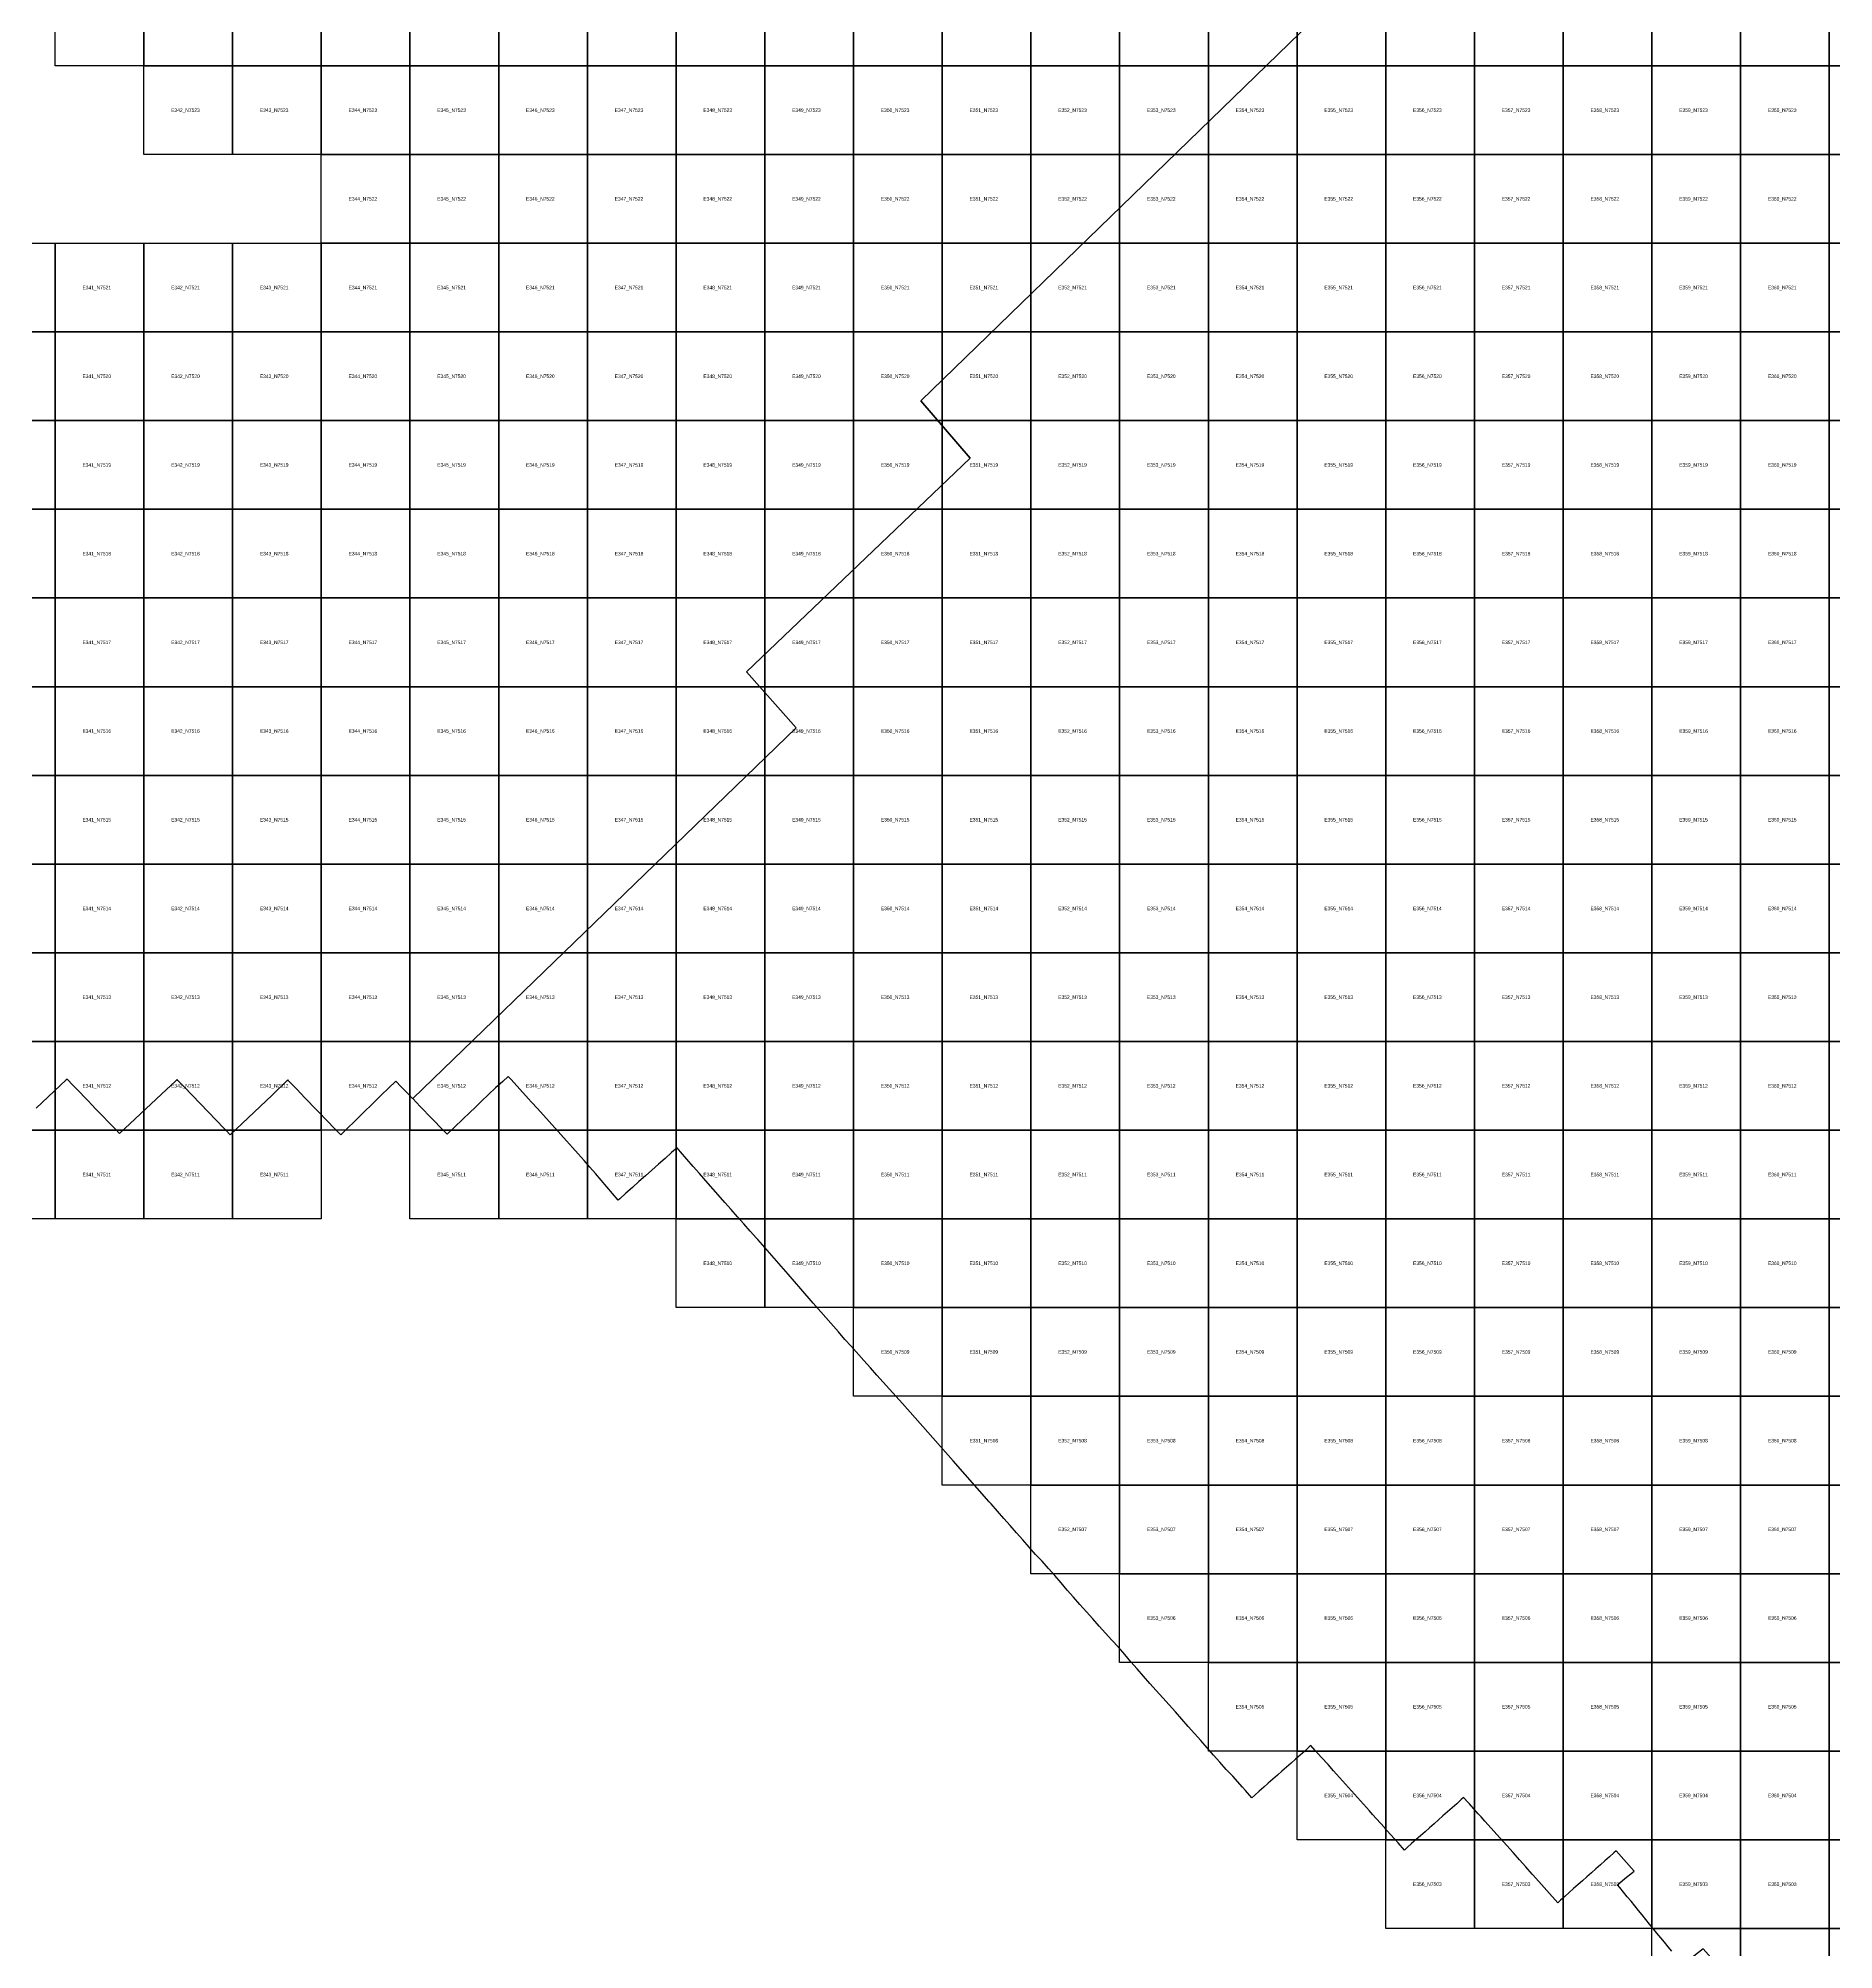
# Model space of a CAD drawing. Extents: x 325000 to 598009, y 7224244 to 7548663.
# Drawn here: x 340809 to 361050, y 7502760 to 7524311 of the extents above; entities that cross this region are included whole.
import ezdxf

# ---------------------------------------------------------------- set-up
doc = ezdxf.new("R2010")
doc.units = 0
for name, color, linetype in [('Limpopo_1', 7, 'Continuous'), ('P', 7, 'Continuous'), ('Q', 7, 'Continuous')]:
    doc.layers.add(name, color=color, linetype=linetype)

msp = doc.modelspace()

# ---------------------------------------------------------------- linework, layer by layer
at = {"layer": 'Limpopo_1'}
for points in [[(341000, 7524000), (341000, 7525000), (342000, 7525000), (342000, 7524000)], [(342000, 7524000), (342000, 7525000), (343000, 7525000), (343000, 7524000)], [(343000, 7524000), (343000, 7525000), (344000, 7525000), (344000, 7524000)], [(344000, 7524000), (344000, 7525000), (345000, 7525000), (345000, 7524000)], [(345000, 7524000), (345000, 7525000), (346000, 7525000), (346000, 7524000)], [(346000, 7524000), (346000, 7525000), (347000, 7525000), (347000, 7524000)], [(347000, 7524000), (347000, 7525000), (348000, 7525000), (348000, 7524000)], [(348000, 7524000), (348000, 7525000), (349000, 7525000), (349000, 7524000)], [(349000, 7524000), (349000, 7525000), (350000, 7525000), (350000, 7524000)], [(350000, 7524000), (350000, 7525000), (351000, 7525000), (351000, 7524000)], [(351000, 7524000), (351000, 7525000), (352000, 7525000), (352000, 7524000)], [(352000, 7524000), (352000, 7525000), (353000, 7525000), (353000, 7524000)], [(353000, 7524000), (353000, 7525000), (354000, 7525000), (354000, 7524000)], [(354000, 7524000), (354000, 7525000), (355000, 7525000), (355000, 7524000)], [(355000, 7524000), (355000, 7525000), (356000, 7525000), (356000, 7524000)], [(356000, 7524000), (356000, 7525000), (357000, 7525000), (357000, 7524000)], [(357000, 7524000), (357000, 7525000), (358000, 7525000), (358000, 7524000)], [(358000, 7524000), (358000, 7525000), (359000, 7525000), (359000, 7524000)], [(359000, 7524000), (359000, 7525000), (360000, 7525000), (360000, 7524000)], [(360000, 7524000), (360000, 7525000), (361000, 7525000), (361000, 7524000)], [(361000, 7524000), (361000, 7525000), (362000, 7525000), (362000, 7524000)], [(342000, 7523000), (342000, 7524000), (343000, 7524000), (343000, 7523000)], [(343000, 7523000), (343000, 7524000), (344000, 7524000), (344000, 7523000)], [(344000, 7523000), (344000, 7524000), (345000, 7524000), (345000, 7523000)], [(345000, 7523000), (345000, 7524000), (346000, 7524000), (346000, 7523000)], [(346000, 7523000), (346000, 7524000), (347000, 7524000), (347000, 7523000)], [(347000, 7523000), (347000, 7524000), (348000, 7524000), (348000, 7523000)], [(348000, 7523000), (348000, 7524000), (349000, 7524000), (349000, 7523000)], [(349000, 7523000), (349000, 7524000), (350000, 7524000), (350000, 7523000)], [(350000, 7523000), (350000, 7524000), (351000, 7524000), (351000, 7523000)], [(351000, 7523000), (351000, 7524000), (352000, 7524000), (352000, 7523000)], [(352000, 7523000), (352000, 7524000), (353000, 7524000), (353000, 7523000)], [(353000, 7523000), (353000, 7524000), (354000, 7524000), (354000, 7523000)], [(354000, 7523000), (354000, 7524000), (355000, 7524000), (355000, 7523000)], [(355000, 7523000), (355000, 7524000), (356000, 7524000), (356000, 7523000)], [(356000, 7523000), (356000, 7524000), (357000, 7524000), (357000, 7523000)], [(357000, 7523000), (357000, 7524000), (358000, 7524000), (358000, 7523000)], [(358000, 7523000), (358000, 7524000), (359000, 7524000), (359000, 7523000)], [(359000, 7523000), (359000, 7524000), (360000, 7524000), (360000, 7523000)], [(360000, 7523000), (360000, 7524000), (361000, 7524000), (361000, 7523000)], [(361000, 7523000), (361000, 7524000), (362000, 7524000), (362000, 7523000)], [(344000, 7522000), (344000, 7523000), (345000, 7523000), (345000, 7522000)], [(345000, 7522000), (345000, 7523000), (346000, 7523000), (346000, 7522000)], [(346000, 7522000), (346000, 7523000), (347000, 7523000), (347000, 7522000)], [(347000, 7522000), (347000, 7523000), (348000, 7523000), (348000, 7522000)], [(348000, 7522000), (348000, 7523000), (349000, 7523000), (349000, 7522000)], [(349000, 7522000), (349000, 7523000), (350000, 7523000), (350000, 7522000)], [(350000, 7522000), (350000, 7523000), (351000, 7523000), (351000, 7522000)], [(351000, 7522000), (351000, 7523000), (352000, 7523000), (352000, 7522000)], [(352000, 7522000), (352000, 7523000), (353000, 7523000), (353000, 7522000)], [(353000, 7522000), (353000, 7523000), (354000, 7523000), (354000, 7522000)], [(354000, 7522000), (354000, 7523000), (355000, 7523000), (355000, 7522000)], [(355000, 7522000), (355000, 7523000), (356000, 7523000), (356000, 7522000)], [(356000, 7522000), (356000, 7523000), (357000, 7523000), (357000, 7522000)], [(357000, 7522000), (357000, 7523000), (358000, 7523000), (358000, 7522000)], [(358000, 7522000), (358000, 7523000), (359000, 7523000), (359000, 7522000)], [(359000, 7522000), (359000, 7523000), (360000, 7523000), (360000, 7522000)], [(360000, 7522000), (360000, 7523000), (361000, 7523000), (361000, 7522000)], [(361000, 7522000), (361000, 7523000), (362000, 7523000), (362000, 7522000)], [(340000, 7521000), (340000, 7522000), (341000, 7522000), (341000, 7521000)], [(341000, 7521000), (341000, 7522000), (342000, 7522000), (342000, 7521000)], [(342000, 7521000), (342000, 7522000), (343000, 7522000), (343000, 7521000)], [(343000, 7521000), (343000, 7522000), (344000, 7522000), (344000, 7521000)], [(344000, 7521000), (344000, 7522000), (345000, 7522000), (345000, 7521000)], [(345000, 7521000), (345000, 7522000), (346000, 7522000), (346000, 7521000)], [(346000, 7521000), (346000, 7522000), (347000, 7522000), (347000, 7521000)], [(347000, 7521000), (347000, 7522000), (348000, 7522000), (348000, 7521000)], [(348000, 7521000), (348000, 7522000), (349000, 7522000), (349000, 7521000)], [(349000, 7521000), (349000, 7522000), (350000, 7522000), (350000, 7521000)], [(350000, 7521000), (350000, 7522000), (351000, 7522000), (351000, 7521000)], [(351000, 7521000), (351000, 7522000), (352000, 7522000), (352000, 7521000)], [(352000, 7521000), (352000, 7522000), (353000, 7522000), (353000, 7521000)], [(353000, 7521000), (353000, 7522000), (354000, 7522000), (354000, 7521000)], [(354000, 7521000), (354000, 7522000), (355000, 7522000), (355000, 7521000)], [(355000, 7521000), (355000, 7522000), (356000, 7522000), (356000, 7521000)], [(356000, 7521000), (356000, 7522000), (357000, 7522000), (357000, 7521000)], [(357000, 7521000), (357000, 7522000), (358000, 7522000), (358000, 7521000)], [(358000, 7521000), (358000, 7522000), (359000, 7522000), (359000, 7521000)], [(359000, 7521000), (359000, 7522000), (360000, 7522000), (360000, 7521000)], [(360000, 7521000), (360000, 7522000), (361000, 7522000), (361000, 7521000)], [(361000, 7521000), (361000, 7522000), (362000, 7522000), (362000, 7521000)], [(340000, 7520000), (340000, 7521000), (341000, 7521000), (341000, 7520000)], [(341000, 7520000), (341000, 7521000), (342000, 7521000), (342000, 7520000)], [(342000, 7520000), (342000, 7521000), (343000, 7521000), (343000, 7520000)], [(343000, 7520000), (343000, 7521000), (344000, 7521000), (344000, 7520000)], [(344000, 7520000), (344000, 7521000), (345000, 7521000), (345000, 7520000)], [(345000, 7520000), (345000, 7521000), (346000, 7521000), (346000, 7520000)], [(346000, 7520000), (346000, 7521000), (347000, 7521000), (347000, 7520000)], [(347000, 7520000), (347000, 7521000), (348000, 7521000), (348000, 7520000)], [(348000, 7520000), (348000, 7521000), (349000, 7521000), (349000, 7520000)], [(349000, 7520000), (349000, 7521000), (350000, 7521000), (350000, 7520000)], [(350000, 7520000), (350000, 7521000), (351000, 7521000), (351000, 7520000)], [(351000, 7520000), (351000, 7521000), (352000, 7521000), (352000, 7520000)], [(352000, 7520000), (352000, 7521000), (353000, 7521000), (353000, 7520000)], [(353000, 7520000), (353000, 7521000), (354000, 7521000), (354000, 7520000)], [(354000, 7520000), (354000, 7521000), (355000, 7521000), (355000, 7520000)], [(355000, 7520000), (355000, 7521000), (356000, 7521000), (356000, 7520000)], [(356000, 7520000), (356000, 7521000), (357000, 7521000), (357000, 7520000)], [(357000, 7520000), (357000, 7521000), (358000, 7521000), (358000, 7520000)], [(358000, 7520000), (358000, 7521000), (359000, 7521000), (359000, 7520000)], [(359000, 7520000), (359000, 7521000), (360000, 7521000), (360000, 7520000)], [(360000, 7520000), (360000, 7521000), (361000, 7521000), (361000, 7520000)], [(361000, 7520000), (361000, 7521000), (362000, 7521000), (362000, 7520000)], [(340000, 7519000), (340000, 7520000), (341000, 7520000), (341000, 7519000)], [(341000, 7519000), (341000, 7520000), (342000, 7520000), (342000, 7519000)], [(342000, 7519000), (342000, 7520000), (343000, 7520000), (343000, 7519000)], [(343000, 7519000), (343000, 7520000), (344000, 7520000), (344000, 7519000)], [(344000, 7519000), (344000, 7520000), (345000, 7520000), (345000, 7519000)], [(345000, 7519000), (345000, 7520000), (346000, 7520000), (346000, 7519000)], [(346000, 7519000), (346000, 7520000), (347000, 7520000), (347000, 7519000)], [(347000, 7519000), (347000, 7520000), (348000, 7520000), (348000, 7519000)], [(348000, 7519000), (348000, 7520000), (349000, 7520000), (349000, 7519000)], [(349000, 7519000), (349000, 7520000), (350000, 7520000), (350000, 7519000)], [(350000, 7519000), (350000, 7520000), (351000, 7520000), (351000, 7519000)], [(351000, 7519000), (351000, 7520000), (352000, 7520000), (352000, 7519000)], [(352000, 7519000), (352000, 7520000), (353000, 7520000), (353000, 7519000)], [(353000, 7519000), (353000, 7520000), (354000, 7520000), (354000, 7519000)], [(354000, 7519000), (354000, 7520000), (355000, 7520000), (355000, 7519000)], [(355000, 7519000), (355000, 7520000), (356000, 7520000), (356000, 7519000)], [(356000, 7519000), (356000, 7520000), (357000, 7520000), (357000, 7519000)], [(357000, 7519000), (357000, 7520000), (358000, 7520000), (358000, 7519000)], [(358000, 7519000), (358000, 7520000), (359000, 7520000), (359000, 7519000)], [(359000, 7519000), (359000, 7520000), (360000, 7520000), (360000, 7519000)], [(360000, 7519000), (360000, 7520000), (361000, 7520000), (361000, 7519000)], [(361000, 7519000), (361000, 7520000), (362000, 7520000), (362000, 7519000)], [(340000, 7518000), (340000, 7519000), (341000, 7519000), (341000, 7518000)], [(341000, 7518000), (341000, 7519000), (342000, 7519000), (342000, 7518000)], [(342000, 7518000), (342000, 7519000), (343000, 7519000), (343000, 7518000)], [(343000, 7518000), (343000, 7519000), (344000, 7519000), (344000, 7518000)], [(344000, 7518000), (344000, 7519000), (345000, 7519000), (345000, 7518000)], [(345000, 7518000), (345000, 7519000), (346000, 7519000), (346000, 7518000)], [(346000, 7518000), (346000, 7519000), (347000, 7519000), (347000, 7518000)], [(347000, 7518000), (347000, 7519000), (348000, 7519000), (348000, 7518000)], [(348000, 7518000), (348000, 7519000), (349000, 7519000), (349000, 7518000)], [(349000, 7518000), (349000, 7519000), (350000, 7519000), (350000, 7518000)], [(350000, 7518000), (350000, 7519000), (351000, 7519000), (351000, 7518000)], [(351000, 7518000), (351000, 7519000), (352000, 7519000), (352000, 7518000)], [(352000, 7518000), (352000, 7519000), (353000, 7519000), (353000, 7518000)], [(353000, 7518000), (353000, 7519000), (354000, 7519000), (354000, 7518000)], [(354000, 7518000), (354000, 7519000), (355000, 7519000), (355000, 7518000)], [(355000, 7518000), (355000, 7519000), (356000, 7519000), (356000, 7518000)], [(356000, 7518000), (356000, 7519000), (357000, 7519000), (357000, 7518000)], [(357000, 7518000), (357000, 7519000), (358000, 7519000), (358000, 7518000)], [(358000, 7518000), (358000, 7519000), (359000, 7519000), (359000, 7518000)], [(359000, 7518000), (359000, 7519000), (360000, 7519000), (360000, 7518000)], [(360000, 7518000), (360000, 7519000), (361000, 7519000), (361000, 7518000)], [(361000, 7518000), (361000, 7519000), (362000, 7519000), (362000, 7518000)], [(340000, 7517000), (340000, 7518000), (341000, 7518000), (341000, 7517000)], [(341000, 7517000), (341000, 7518000), (342000, 7518000), (342000, 7517000)], [(342000, 7517000), (342000, 7518000), (343000, 7518000), (343000, 7517000)], [(343000, 7517000), (343000, 7518000), (344000, 7518000), (344000, 7517000)], [(344000, 7517000), (344000, 7518000), (345000, 7518000), (345000, 7517000)], [(345000, 7517000), (345000, 7518000), (346000, 7518000), (346000, 7517000)], [(346000, 7517000), (346000, 7518000), (347000, 7518000), (347000, 7517000)], [(347000, 7517000), (347000, 7518000), (348000, 7518000), (348000, 7517000)], [(348000, 7517000), (348000, 7518000), (349000, 7518000), (349000, 7517000)], [(349000, 7517000), (349000, 7518000), (350000, 7518000), (350000, 7517000)], [(350000, 7517000), (350000, 7518000), (351000, 7518000), (351000, 7517000)], [(351000, 7517000), (351000, 7518000), (352000, 7518000), (352000, 7517000)], [(352000, 7517000), (352000, 7518000), (353000, 7518000), (353000, 7517000)], [(353000, 7517000), (353000, 7518000), (354000, 7518000), (354000, 7517000)], [(354000, 7517000), (354000, 7518000), (355000, 7518000), (355000, 7517000)], [(355000, 7517000), (355000, 7518000), (356000, 7518000), (356000, 7517000)], [(356000, 7517000), (356000, 7518000), (357000, 7518000), (357000, 7517000)], [(357000, 7517000), (357000, 7518000), (358000, 7518000), (358000, 7517000)], [(358000, 7517000), (358000, 7518000), (359000, 7518000), (359000, 7517000)], [(359000, 7517000), (359000, 7518000), (360000, 7518000), (360000, 7517000)], [(360000, 7517000), (360000, 7518000), (361000, 7518000), (361000, 7517000)], [(361000, 7517000), (361000, 7518000), (362000, 7518000), (362000, 7517000)], [(340000, 7516000), (340000, 7517000), (341000, 7517000), (341000, 7516000)], [(341000, 7516000), (341000, 7517000), (342000, 7517000), (342000, 7516000)], [(342000, 7516000), (342000, 7517000), (343000, 7517000), (343000, 7516000)], [(343000, 7516000), (343000, 7517000), (344000, 7517000), (344000, 7516000)], [(344000, 7516000), (344000, 7517000), (345000, 7517000), (345000, 7516000)], [(345000, 7516000), (345000, 7517000), (346000, 7517000), (346000, 7516000)], [(346000, 7516000), (346000, 7517000), (347000, 7517000), (347000, 7516000)], [(347000, 7516000), (347000, 7517000), (348000, 7517000), (348000, 7516000)], [(348000, 7516000), (348000, 7517000), (349000, 7517000), (349000, 7516000)], [(349000, 7516000), (349000, 7517000), (350000, 7517000), (350000, 7516000)], [(350000, 7516000), (350000, 7517000), (351000, 7517000), (351000, 7516000)], [(351000, 7516000), (351000, 7517000), (352000, 7517000), (352000, 7516000)], [(352000, 7516000), (352000, 7517000), (353000, 7517000), (353000, 7516000)], [(353000, 7516000), (353000, 7517000), (354000, 7517000), (354000, 7516000)], [(354000, 7516000), (354000, 7517000), (355000, 7517000), (355000, 7516000)], [(355000, 7516000), (355000, 7517000), (356000, 7517000), (356000, 7516000)], [(356000, 7516000), (356000, 7517000), (357000, 7517000), (357000, 7516000)], [(357000, 7516000), (357000, 7517000), (358000, 7517000), (358000, 7516000)], [(358000, 7516000), (358000, 7517000), (359000, 7517000), (359000, 7516000)], [(359000, 7516000), (359000, 7517000), (360000, 7517000), (360000, 7516000)], [(360000, 7516000), (360000, 7517000), (361000, 7517000), (361000, 7516000)], [(361000, 7516000), (361000, 7517000), (362000, 7517000), (362000, 7516000)], [(340000, 7515000), (340000, 7516000), (341000, 7516000), (341000, 7515000)], [(341000, 7515000), (341000, 7516000), (342000, 7516000), (342000, 7515000)], [(342000, 7515000), (342000, 7516000), (343000, 7516000), (343000, 7515000)], [(343000, 7515000), (343000, 7516000), (344000, 7516000), (344000, 7515000)], [(344000, 7515000), (344000, 7516000), (345000, 7516000), (345000, 7515000)], [(345000, 7515000), (345000, 7516000), (346000, 7516000), (346000, 7515000)], [(346000, 7515000), (346000, 7516000), (347000, 7516000), (347000, 7515000)], [(347000, 7515000), (347000, 7516000), (348000, 7516000), (348000, 7515000)], [(348000, 7515000), (348000, 7516000), (349000, 7516000), (349000, 7515000)], [(349000, 7515000), (349000, 7516000), (350000, 7516000), (350000, 7515000)], [(350000, 7515000), (350000, 7516000), (351000, 7516000), (351000, 7515000)], [(351000, 7515000), (351000, 7516000), (352000, 7516000), (352000, 7515000)], [(352000, 7515000), (352000, 7516000), (353000, 7516000), (353000, 7515000)], [(353000, 7515000), (353000, 7516000), (354000, 7516000), (354000, 7515000)], [(354000, 7515000), (354000, 7516000), (355000, 7516000), (355000, 7515000)], [(355000, 7515000), (355000, 7516000), (356000, 7516000), (356000, 7515000)], [(356000, 7515000), (356000, 7516000), (357000, 7516000), (357000, 7515000)], [(357000, 7515000), (357000, 7516000), (358000, 7516000), (358000, 7515000)], [(358000, 7515000), (358000, 7516000), (359000, 7516000), (359000, 7515000)], [(359000, 7515000), (359000, 7516000), (360000, 7516000), (360000, 7515000)], [(360000, 7515000), (360000, 7516000), (361000, 7516000), (361000, 7515000)], [(361000, 7515000), (361000, 7516000), (362000, 7516000), (362000, 7515000)], [(340000, 7514000), (340000, 7515000), (341000, 7515000), (341000, 7514000)], [(341000, 7514000), (341000, 7515000), (342000, 7515000), (342000, 7514000)], [(342000, 7514000), (342000, 7515000), (343000, 7515000), (343000, 7514000)], [(343000, 7514000), (343000, 7515000), (344000, 7515000), (344000, 7514000)], [(344000, 7514000), (344000, 7515000), (345000, 7515000), (345000, 7514000)], [(345000, 7514000), (345000, 7515000), (346000, 7515000), (346000, 7514000)], [(346000, 7514000), (346000, 7515000), (347000, 7515000), (347000, 7514000)], [(347000, 7514000), (347000, 7515000), (348000, 7515000), (348000, 7514000)], [(348000, 7514000), (348000, 7515000), (349000, 7515000), (349000, 7514000)], [(349000, 7514000), (349000, 7515000), (350000, 7515000), (350000, 7514000)], [(350000, 7514000), (350000, 7515000), (351000, 7515000), (351000, 7514000)], [(351000, 7514000), (351000, 7515000), (352000, 7515000), (352000, 7514000)], [(352000, 7514000), (352000, 7515000), (353000, 7515000), (353000, 7514000)], [(353000, 7514000), (353000, 7515000), (354000, 7515000), (354000, 7514000)], [(354000, 7514000), (354000, 7515000), (355000, 7515000), (355000, 7514000)], [(355000, 7514000), (355000, 7515000), (356000, 7515000), (356000, 7514000)], [(356000, 7514000), (356000, 7515000), (357000, 7515000), (357000, 7514000)], [(357000, 7514000), (357000, 7515000), (358000, 7515000), (358000, 7514000)], [(358000, 7514000), (358000, 7515000), (359000, 7515000), (359000, 7514000)], [(359000, 7514000), (359000, 7515000), (360000, 7515000), (360000, 7514000)], [(360000, 7514000), (360000, 7515000), (361000, 7515000), (361000, 7514000)], [(361000, 7514000), (361000, 7515000), (362000, 7515000), (362000, 7514000)], [(340000, 7513000), (340000, 7514000), (341000, 7514000), (341000, 7513000)], [(341000, 7513000), (341000, 7514000), (342000, 7514000), (342000, 7513000)], [(342000, 7513000), (342000, 7514000), (343000, 7514000), (343000, 7513000)], [(343000, 7513000), (343000, 7514000), (344000, 7514000), (344000, 7513000)], [(344000, 7513000), (344000, 7514000), (345000, 7514000), (345000, 7513000)], [(345000, 7513000), (345000, 7514000), (346000, 7514000), (346000, 7513000)], [(346000, 7513000), (346000, 7514000), (347000, 7514000), (347000, 7513000)], [(347000, 7513000), (347000, 7514000), (348000, 7514000), (348000, 7513000)], [(348000, 7513000), (348000, 7514000), (349000, 7514000), (349000, 7513000)], [(349000, 7513000), (349000, 7514000), (350000, 7514000), (350000, 7513000)], [(350000, 7513000), (350000, 7514000), (351000, 7514000), (351000, 7513000)], [(351000, 7513000), (351000, 7514000), (352000, 7514000), (352000, 7513000)], [(352000, 7513000), (352000, 7514000), (353000, 7514000), (353000, 7513000)], [(353000, 7513000), (353000, 7514000), (354000, 7514000), (354000, 7513000)], [(354000, 7513000), (354000, 7514000), (355000, 7514000), (355000, 7513000)], [(355000, 7513000), (355000, 7514000), (356000, 7514000), (356000, 7513000)], [(356000, 7513000), (356000, 7514000), (357000, 7514000), (357000, 7513000)], [(357000, 7513000), (357000, 7514000), (358000, 7514000), (358000, 7513000)], [(358000, 7513000), (358000, 7514000), (359000, 7514000), (359000, 7513000)], [(359000, 7513000), (359000, 7514000), (360000, 7514000), (360000, 7513000)], [(360000, 7513000), (360000, 7514000), (361000, 7514000), (361000, 7513000)], [(361000, 7513000), (361000, 7514000), (362000, 7514000), (362000, 7513000)], [(340000, 7512000), (340000, 7513000), (341000, 7513000), (341000, 7512000)], [(341000, 7512000), (341000, 7513000), (342000, 7513000), (342000, 7512000)], [(342000, 7512000), (342000, 7513000), (343000, 7513000), (343000, 7512000)], [(343000, 7512000), (343000, 7513000), (344000, 7513000), (344000, 7512000)], [(344000, 7512000), (344000, 7513000), (345000, 7513000), (345000, 7512000)], [(345000, 7512000), (345000, 7513000), (346000, 7513000), (346000, 7512000)], [(346000, 7512000), (346000, 7513000), (347000, 7513000), (347000, 7512000)], [(347000, 7512000), (347000, 7513000), (348000, 7513000), (348000, 7512000)], [(348000, 7512000), (348000, 7513000), (349000, 7513000), (349000, 7512000)], [(349000, 7512000), (349000, 7513000), (350000, 7513000), (350000, 7512000)], [(350000, 7512000), (350000, 7513000), (351000, 7513000), (351000, 7512000)], [(351000, 7512000), (351000, 7513000), (352000, 7513000), (352000, 7512000)], [(352000, 7512000), (352000, 7513000), (353000, 7513000), (353000, 7512000)], [(353000, 7512000), (353000, 7513000), (354000, 7513000), (354000, 7512000)], [(354000, 7512000), (354000, 7513000), (355000, 7513000), (355000, 7512000)], [(355000, 7512000), (355000, 7513000), (356000, 7513000), (356000, 7512000)], [(356000, 7512000), (356000, 7513000), (357000, 7513000), (357000, 7512000)], [(357000, 7512000), (357000, 7513000), (358000, 7513000), (358000, 7512000)], [(358000, 7512000), (358000, 7513000), (359000, 7513000), (359000, 7512000)], [(359000, 7512000), (359000, 7513000), (360000, 7513000), (360000, 7512000)], [(360000, 7512000), (360000, 7513000), (361000, 7513000), (361000, 7512000)], [(361000, 7512000), (361000, 7513000), (362000, 7513000), (362000, 7512000)], [(340000, 7511000), (340000, 7512000), (341000, 7512000), (341000, 7511000)], [(341000, 7511000), (341000, 7512000), (342000, 7512000), (342000, 7511000)], [(342000, 7511000), (342000, 7512000), (343000, 7512000), (343000, 7511000)], [(343000, 7511000), (343000, 7512000), (344000, 7512000), (344000, 7511000)], [(345000, 7511000), (345000, 7512000), (346000, 7512000), (346000, 7511000)], [(346000, 7511000), (346000, 7512000), (347000, 7512000), (347000, 7511000)], [(347000, 7511000), (347000, 7512000), (348000, 7512000), (348000, 7511000)], [(348000, 7511000), (348000, 7512000), (349000, 7512000), (349000, 7511000)], [(349000, 7511000), (349000, 7512000), (350000, 7512000), (350000, 7511000)], [(350000, 7511000), (350000, 7512000), (351000, 7512000), (351000, 7511000)], [(351000, 7511000), (351000, 7512000), (352000, 7512000), (352000, 7511000)], [(352000, 7511000), (352000, 7512000), (353000, 7512000), (353000, 7511000)], [(353000, 7511000), (353000, 7512000), (354000, 7512000), (354000, 7511000)], [(354000, 7511000), (354000, 7512000), (355000, 7512000), (355000, 7511000)], [(355000, 7511000), (355000, 7512000), (356000, 7512000), (356000, 7511000)], [(356000, 7511000), (356000, 7512000), (357000, 7512000), (357000, 7511000)], [(357000, 7511000), (357000, 7512000), (358000, 7512000), (358000, 7511000)], [(358000, 7511000), (358000, 7512000), (359000, 7512000), (359000, 7511000)], [(359000, 7511000), (359000, 7512000), (360000, 7512000), (360000, 7511000)], [(360000, 7511000), (360000, 7512000), (361000, 7512000), (361000, 7511000)], [(361000, 7511000), (361000, 7512000), (362000, 7512000), (362000, 7511000)], [(348000, 7510000), (348000, 7511000), (349000, 7511000), (349000, 7510000)], [(349000, 7510000), (349000, 7511000), (350000, 7511000), (350000, 7510000)], [(350000, 7510000), (350000, 7511000), (351000, 7511000), (351000, 7510000)], [(351000, 7510000), (351000, 7511000), (352000, 7511000), (352000, 7510000)], [(352000, 7510000), (352000, 7511000), (353000, 7511000), (353000, 7510000)], [(353000, 7510000), (353000, 7511000), (354000, 7511000), (354000, 7510000)], [(354000, 7510000), (354000, 7511000), (355000, 7511000), (355000, 7510000)], [(355000, 7510000), (355000, 7511000), (356000, 7511000), (356000, 7510000)], [(356000, 7510000), (356000, 7511000), (357000, 7511000), (357000, 7510000)], [(357000, 7510000), (357000, 7511000), (358000, 7511000), (358000, 7510000)], [(358000, 7510000), (358000, 7511000), (359000, 7511000), (359000, 7510000)], [(359000, 7510000), (359000, 7511000), (360000, 7511000), (360000, 7510000)], [(360000, 7510000), (360000, 7511000), (361000, 7511000), (361000, 7510000)], [(361000, 7510000), (361000, 7511000), (362000, 7511000), (362000, 7510000)], [(350000, 7509000), (350000, 7510000), (351000, 7510000), (351000, 7509000)], [(351000, 7509000), (351000, 7510000), (352000, 7510000), (352000, 7509000)], [(352000, 7509000), (352000, 7510000), (353000, 7510000), (353000, 7509000)], [(353000, 7509000), (353000, 7510000), (354000, 7510000), (354000, 7509000)], [(354000, 7509000), (354000, 7510000), (355000, 7510000), (355000, 7509000)], [(355000, 7509000), (355000, 7510000), (356000, 7510000), (356000, 7509000)], [(356000, 7509000), (356000, 7510000), (357000, 7510000), (357000, 7509000)], [(357000, 7509000), (357000, 7510000), (358000, 7510000), (358000, 7509000)], [(358000, 7509000), (358000, 7510000), (359000, 7510000), (359000, 7509000)], [(359000, 7509000), (359000, 7510000), (360000, 7510000), (360000, 7509000)], [(360000, 7509000), (360000, 7510000), (361000, 7510000), (361000, 7509000)], [(361000, 7509000), (361000, 7510000), (362000, 7510000), (362000, 7509000)], [(351000, 7508000), (351000, 7509000), (352000, 7509000), (352000, 7508000)], [(352000, 7508000), (352000, 7509000), (353000, 7509000), (353000, 7508000)], [(353000, 7508000), (353000, 7509000), (354000, 7509000), (354000, 7508000)], [(354000, 7508000), (354000, 7509000), (355000, 7509000), (355000, 7508000)], [(355000, 7508000), (355000, 7509000), (356000, 7509000), (356000, 7508000)], [(356000, 7508000), (356000, 7509000), (357000, 7509000), (357000, 7508000)], [(357000, 7508000), (357000, 7509000), (358000, 7509000), (358000, 7508000)], [(358000, 7508000), (358000, 7509000), (359000, 7509000), (359000, 7508000)], [(359000, 7508000), (359000, 7509000), (360000, 7509000), (360000, 7508000)], [(360000, 7508000), (360000, 7509000), (361000, 7509000), (361000, 7508000)], [(361000, 7508000), (361000, 7509000), (362000, 7509000), (362000, 7508000)], [(352000, 7507000), (352000, 7508000), (353000, 7508000), (353000, 7507000)], [(353000, 7507000), (353000, 7508000), (354000, 7508000), (354000, 7507000)], [(354000, 7507000), (354000, 7508000), (355000, 7508000), (355000, 7507000)], [(355000, 7507000), (355000, 7508000), (356000, 7508000), (356000, 7507000)], [(356000, 7507000), (356000, 7508000), (357000, 7508000), (357000, 7507000)], [(357000, 7507000), (357000, 7508000), (358000, 7508000), (358000, 7507000)], [(358000, 7507000), (358000, 7508000), (359000, 7508000), (359000, 7507000)], [(359000, 7507000), (359000, 7508000), (360000, 7508000), (360000, 7507000)], [(360000, 7507000), (360000, 7508000), (361000, 7508000), (361000, 7507000)], [(361000, 7507000), (361000, 7508000), (362000, 7508000), (362000, 7507000)], [(353000, 7506000), (353000, 7507000), (354000, 7507000), (354000, 7506000)], [(354000, 7506000), (354000, 7507000), (355000, 7507000), (355000, 7506000)], [(355000, 7506000), (355000, 7507000), (356000, 7507000), (356000, 7506000)], [(356000, 7506000), (356000, 7507000), (357000, 7507000), (357000, 7506000)], [(357000, 7506000), (357000, 7507000), (358000, 7507000), (358000, 7506000)], [(358000, 7506000), (358000, 7507000), (359000, 7507000), (359000, 7506000)], [(359000, 7506000), (359000, 7507000), (360000, 7507000), (360000, 7506000)], [(360000, 7506000), (360000, 7507000), (361000, 7507000), (361000, 7506000)], [(361000, 7506000), (361000, 7507000), (362000, 7507000), (362000, 7506000)], [(354000, 7505000), (354000, 7506000), (355000, 7506000), (355000, 7505000)], [(355000, 7505000), (355000, 7506000), (356000, 7506000), (356000, 7505000)], [(356000, 7505000), (356000, 7506000), (357000, 7506000), (357000, 7505000)], [(357000, 7505000), (357000, 7506000), (358000, 7506000), (358000, 7505000)], [(358000, 7505000), (358000, 7506000), (359000, 7506000), (359000, 7505000)], [(359000, 7505000), (359000, 7506000), (360000, 7506000), (360000, 7505000)], [(360000, 7505000), (360000, 7506000), (361000, 7506000), (361000, 7505000)], [(361000, 7505000), (361000, 7506000), (362000, 7506000), (362000, 7505000)], [(355000, 7504000), (355000, 7505000), (356000, 7505000), (356000, 7504000)], [(356000, 7504000), (356000, 7505000), (357000, 7505000), (357000, 7504000)], [(357000, 7504000), (357000, 7505000), (358000, 7505000), (358000, 7504000)], [(358000, 7504000), (358000, 7505000), (359000, 7505000), (359000, 7504000)], [(359000, 7504000), (359000, 7505000), (360000, 7505000), (360000, 7504000)], [(360000, 7504000), (360000, 7505000), (361000, 7505000), (361000, 7504000)], [(361000, 7504000), (361000, 7505000), (362000, 7505000), (362000, 7504000)], [(356000, 7503000), (356000, 7504000), (357000, 7504000), (357000, 7503000)], [(357000, 7503000), (357000, 7504000), (358000, 7504000), (358000, 7503000)], [(358000, 7503000), (358000, 7504000), (359000, 7504000), (359000, 7503000)], [(359000, 7503000), (359000, 7504000), (360000, 7504000), (360000, 7503000)], [(360000, 7503000), (360000, 7504000), (361000, 7504000), (361000, 7503000)], [(361000, 7503000), (361000, 7504000), (362000, 7504000), (362000, 7503000)], [(359000, 7502000), (359000, 7503000), (360000, 7503000), (360000, 7502000)], [(360000, 7502000), (360000, 7503000), (361000, 7503000), (361000, 7502000)], [(361000, 7502000), (361000, 7503000), (362000, 7503000), (362000, 7502000)]]:
    msp.add_lwpolyline(points, close=True, dxfattribs=at)
at = {"layer": 'P'}
for points in [[(359224, 7502743), (359182, 7502794), (359141, 7502845), (359099, 7502896), (359057, 7502947), (359016, 7502999), (358974, 7503050), (358932, 7503101), (358890, 7503153), (358848, 7503204), (358806, 7503256), (358765, 7503307), (358723, 7503358), (358681, 7503410), (358639, 7503461), (358613, 7503493), (358696, 7503563), (358780, 7503632), (358799, 7503647), (358597, 7503874), (358571, 7503852), (358521, 7503807), (358470, 7503762), (358420, 7503717), (358369, 7503673), (358319, 7503628), (358268, 7503584), (358218, 7503539), (358168, 7503495), (358118, 7503451), (358068, 7503406), (358019, 7503362), (357969, 7503318), (357938, 7503291), (357662, 7503601), (357651, 7503614), (357578, 7503694), (357507, 7503775), (357435, 7503856), (357363, 7503937), (357291, 7504018), (357118, 7504211), (357074, 7504259), (357043, 7504294), (356945, 7504404), (356930, 7504420), (356878, 7504477), (356851, 7504453), (356800, 7504407), (356747, 7504361), (356696, 7504316), (356645, 7504271), (356595, 7504226), (356544, 7504181), (356493, 7504136), (356443, 7504091), (356392, 7504046), (356342, 7504002), (356291, 7503957), (356241, 7503913), (356210, 7503885), (356138, 7503965), (356097, 7504011), (356013, 7504105), (355995, 7504125), (355984, 7504137), (355894, 7504238), (355851, 7504286), (355816, 7504326), (355410, 7504779), (355349, 7504848), (355277, 7504928), (355205, 7505008), (355156, 7505062), (355138, 7505047), (355087, 7505001), (355035, 7504955), (354984, 7504910), (354932, 7504864), (354881, 7504819), (354829, 7504773), (354778, 7504727), (354727, 7504682), (354676, 7504638), (354625, 7504592), (354574, 7504547), (354524, 7504502), (354492, 7504474), (354420, 7504554), (354384, 7504595), (354276, 7504716), (354202, 7504794), (354130, 7504875), (354059, 7504956), (353987, 7505037), (353915, 7505118), (353843, 7505198), (353772, 7505279), (353700, 7505360), (353628, 7505441), (353557, 7505522), (353485, 7505602), (353413, 7505683), (353342, 7505764), (353270, 7505845), (353198, 7505926), (353127, 7506006), (353057, 7506089), (352986, 7506170), (352912, 7506249), (352840, 7506330), (352768, 7506410), (352697, 7506491), (352625, 7506572), (352553, 7506653), (352481, 7506734), (352410, 7506814), (352340, 7506897), (352269, 7506978), (352197, 7507059), (352125, 7507140), (352051, 7507218), (351980, 7507299), (351908, 7507380), (351836, 7507461), (351765, 7507542), (351695, 7507624), (351624, 7507705), (351552, 7507786), (351531, 7507810), (351122, 7508271), (350551, 7508920), (350407, 7509080), (350406, 7509080), (350406, 7509081), (350262, 7509240), (350190, 7509321), (350118, 7509402), (350118, 7509402), (349975, 7509564), (349901, 7509642), (349831, 7509725), (349546, 7510050), (349405, 7510213), (349405, 7510213), (349334, 7510295), (349263, 7510376), (348921, 7510766), (348907, 7510782), (348835, 7510863), (348763, 7510944), (348692, 7511024), (348620, 7511105), (348549, 7511186), (348501, 7511241), (348334, 7511429), (348263, 7511511), (348192, 7511592), (348122, 7511674), (348051, 7511756), (348011, 7511802), (347950, 7511747), (347876, 7511681), (347802, 7511616), (347728, 7511550), (347654, 7511485), (347581, 7511420), (347508, 7511355), (347435, 7511290), (347364, 7511227), (347346, 7511211), (347218, 7511361), (347155, 7511436), (347093, 7511512), (347027, 7511585), (346963, 7511660), (346897, 7511733), (346832, 7511806), (346766, 7511879), (346701, 7511952), (346436, 7512243), (346371, 7512317), (346338, 7512354), (346240, 7512464), (346140, 7512572), (346108, 7512606), (346045, 7512549), (345966, 7512476), (345887, 7512402), (345808, 7512328), (345731, 7512253), (345678, 7512203), (345419, 7511954), (345375, 7511999), (345332, 7512043), (345289, 7512089), (345245, 7512133), (345202, 7512178), (345159, 7512223), (345115, 7512268), (345072, 7512314), (345031, 7512356), (349354, 7516535), (348795, 7517166), (351315, 7519578), (350757, 7520222), (355163, 7524494)], [(359955, 7502345), (359578, 7502770), (359577, 7502771), (359349, 7502589)]]:
    msp.add_lwpolyline(points, dxfattribs=at)
at = {"layer": 'Q'}
msp.add_lwpolyline([(355163, 7524494), (350757, 7520222), (351315, 7519578), (348795, 7517166), (349354, 7516535), (345031, 7512356), (345028, 7512359), (344984, 7512405), (344940, 7512451), (344895, 7512497), (344850, 7512544), (344840, 7512554), (344757, 7512474), (344679, 7512400), (344374, 7512097), (344297, 7512022), (344220, 7511946), (344175, 7511993), (344131, 7512039), (344086, 7512085), (344041, 7512132), (343996, 7512179), (343951, 7512225), (343906, 7512272), (343861, 7512319), (343816, 7512366), (343770, 7512413), (343724, 7512461), (343678, 7512508), (343632, 7512556), (343623, 7512566), (343445, 7512395), (342974, 7511949), (342928, 7511997), (342884, 7512043), (342839, 7512090), (342794, 7512136), (342748, 7512183), (342703, 7512230), (342658, 7512277), (342612, 7512325), (342567, 7512372), (342521, 7512419), (342476, 7512466), (342431, 7512513), (342385, 7512560), (342374, 7512572), (342355, 7512554), (342198, 7512406), (341724, 7511964), (341680, 7512011), (341636, 7512056), (341592, 7512102), (341548, 7512148), (341504, 7512193), (341459, 7512239), (341415, 7512285), (341371, 7512331), (341326, 7512378), (341282, 7512424), (341237, 7512470), (341192, 7512516), (341147, 7512563), (341135, 7512575), (341126, 7512567), (340785, 7512248)], dxfattribs=at)

# ---------------------------------------------------------------- texts
at = {"layer": 'Limpopo_1'}
for s, p in [('E342_N7523', (342308, 7523480)), ('E343_N7523', (343308, 7523480)), ('E344_N7523', (344308, 7523480)), ('E345_N7523', (345308, 7523480)), ('E346_N7523', (346308, 7523480)), ('E347_N7523', (347308, 7523480)), ('E348_N7523', (348308, 7523480)), ('E349_N7523', (349308, 7523480)), ('E350_N7523', (350308, 7523480)), ('E351_N7523', (351308, 7523480)), ('E352_N7523', (352308, 7523480)), ('E353_N7523', (353308, 7523480)), ('E354_N7523', (354308, 7523480)), ('E355_N7523', (355308, 7523480)), ('E356_N7523', (356308, 7523480)), ('E357_N7523', (357308, 7523480)), ('E358_N7523', (358308, 7523480)), ('E359_N7523', (359308, 7523480)), ('E360_N7523', (360308, 7523480)), ('E344_N7522', (344308, 7522480)), ('E345_N7522', (345308, 7522480)), ('E346_N7522', (346308, 7522480)), ('E347_N7522', (347308, 7522480)), ('E348_N7522', (348308, 7522480)), ('E349_N7522', (349308, 7522480)), ('E350_N7522', (350308, 7522480)), ('E351_N7522', (351308, 7522480)), ('E352_N7522', (352308, 7522480)), ('E353_N7522', (353308, 7522480)), ('E354_N7522', (354308, 7522480)), ('E355_N7522', (355308, 7522480)), ('E356_N7522', (356308, 7522480)), ('E357_N7522', (357308, 7522480)), ('E358_N7522', (358308, 7522480)), ('E359_N7522', (359308, 7522480)), ('E360_N7522', (360308, 7522480)), ('E341_N7521', (341308, 7521480)), ('E342_N7521', (342308, 7521480)), ('E343_N7521', (343308, 7521480)), ('E344_N7521', (344308, 7521480)), ('E345_N7521', (345308, 7521480)), ('E346_N7521', (346308, 7521480)), ('E347_N7521', (347308, 7521480)), ('E348_N7521', (348308, 7521480)), ('E349_N7521', (349308, 7521480)), ('E350_N7521', (350308, 7521480)), ('E351_N7521', (351308, 7521480)), ('E352_N7521', (352308, 7521480)), ('E353_N7521', (353308, 7521480)), ('E354_N7521', (354308, 7521480)), ('E355_N7521', (355308, 7521480)), ('E356_N7521', (356308, 7521480)), ('E357_N7521', (357308, 7521480)), ('E358_N7521', (358308, 7521480)), ('E359_N7521', (359308, 7521480)), ('E360_N7521', (360308, 7521480)), ('E341_N7520', (341308, 7520480)), ('E342_N7520', (342308, 7520480)), ('E343_N7520', (343308, 7520480)), ('E344_N7520', (344308, 7520480)), ('E345_N7520', (345308, 7520480)), ('E346_N7520', (346308, 7520480)), ('E347_N7520', (347308, 7520480)), ('E348_N7520', (348308, 7520480)), ('E349_N7520', (349308, 7520480)), ('E350_N7520', (350308, 7520480)), ('E351_N7520', (351308, 7520480)), ('E352_N7520', (352308, 7520480)), ('E353_N7520', (353308, 7520480)), ('E354_N7520', (354308, 7520480)), ('E355_N7520', (355308, 7520480)), ('E356_N7520', (356308, 7520480)), ('E357_N7520', (357308, 7520480)), ('E358_N7520', (358308, 7520480)), ('E359_N7520', (359308, 7520480)), ('E360_N7520', (360308, 7520480)), ('E341_N7519', (341308, 7519480)), ('E342_N7519', (342308, 7519480)), ('E343_N7519', (343308, 7519480)), ('E344_N7519', (344308, 7519480)), ('E345_N7519', (345308, 7519480)), ('E346_N7519', (346308, 7519480)), ('E347_N7519', (347308, 7519480)), ('E348_N7519', (348308, 7519480)), ('E349_N7519', (349308, 7519480)), ('E350_N7519', (350308, 7519480)), ('E351_N7519', (351308, 7519480)), ('E352_N7519', (352308, 7519480)), ('E353_N7519', (353308, 7519480)), ('E354_N7519', (354308, 7519480)), ('E355_N7519', (355308, 7519480)), ('E356_N7519', (356308, 7519480)), ('E357_N7519', (357308, 7519480)), ('E358_N7519', (358308, 7519480)), ('E359_N7519', (359308, 7519480)), ('E360_N7519', (360308, 7519480)), ('E341_N7518', (341308, 7518480)), ('E342_N7518', (342308, 7518480)), ('E343_N7518', (343308, 7518480)), ('E344_N7518', (344308, 7518480)), ('E345_N7518', (345308, 7518480)), ('E346_N7518', (346308, 7518480)), ('E347_N7518', (347308, 7518480)), ('E348_N7518', (348308, 7518480)), ('E349_N7518', (349308, 7518480)), ('E350_N7518', (350308, 7518480)), ('E351_N7518', (351308, 7518480)), ('E352_N7518', (352308, 7518480)), ('E353_N7518', (353308, 7518480)), ('E354_N7518', (354308, 7518480)), ('E355_N7518', (355308, 7518480)), ('E356_N7518', (356308, 7518480)), ('E357_N7518', (357308, 7518480)), ('E358_N7518', (358308, 7518480)), ('E359_N7518', (359308, 7518480)), ('E360_N7518', (360308, 7518480)), ('E341_N7517', (341308, 7517480)), ('E342_N7517', (342308, 7517480)), ('E343_N7517', (343308, 7517480)), ('E344_N7517', (344308, 7517480)), ('E345_N7517', (345308, 7517480)), ('E346_N7517', (346308, 7517480)), ('E347_N7517', (347308, 7517480)), ('E348_N7517', (348308, 7517480)), ('E349_N7517', (349308, 7517480)), ('E350_N7517', (350308, 7517480)), ('E351_N7517', (351308, 7517480)), ('E352_N7517', (352308, 7517480)), ('E353_N7517', (353308, 7517480)), ('E354_N7517', (354308, 7517480)), ('E355_N7517', (355308, 7517480)), ('E356_N7517', (356308, 7517480)), ('E357_N7517', (357308, 7517480)), ('E358_N7517', (358308, 7517480)), ('E359_N7517', (359308, 7517480)), ('E360_N7517', (360308, 7517480)), ('E341_N7516', (341308, 7516480)), ('E342_N7516', (342308, 7516480)), ('E343_N7516', (343308, 7516480)), ('E344_N7516', (344308, 7516480)), ('E345_N7516', (345308, 7516480)), ('E346_N7516', (346308, 7516480)), ('E347_N7516', (347308, 7516480)), ('E348_N7516', (348308, 7516480)), ('E349_N7516', (349308, 7516480)), ('E350_N7516', (350308, 7516480)), ('E351_N7516', (351308, 7516480)), ('E352_N7516', (352308, 7516480)), ('E353_N7516', (353308, 7516480)), ('E354_N7516', (354308, 7516480)), ('E355_N7516', (355308, 7516480)), ('E356_N7516', (356308, 7516480)), ('E357_N7516', (357308, 7516480)), ('E358_N7516', (358308, 7516480)), ('E359_N7516', (359308, 7516480)), ('E360_N7516', (360308, 7516480)), ('E341_N7515', (341308, 7515480)), ('E342_N7515', (342308, 7515480)), ('E343_N7515', (343308, 7515480)), ('E344_N7515', (344308, 7515480)), ('E345_N7515', (345308, 7515480)), ('E346_N7515', (346308, 7515480)), ('E347_N7515', (347308, 7515480)), ('E348_N7515', (348308, 7515480)), ('E349_N7515', (349308, 7515480)), ('E350_N7515', (350308, 7515480)), ('E351_N7515', (351308, 7515480)), ('E352_N7515', (352308, 7515480)), ('E353_N7515', (353308, 7515480)), ('E354_N7515', (354308, 7515480)), ('E355_N7515', (355308, 7515480)), ('E356_N7515', (356308, 7515480)), ('E357_N7515', (357308, 7515480)), ('E358_N7515', (358308, 7515480)), ('E359_N7515', (359308, 7515480)), ('E360_N7515', (360308, 7515480)), ('E341_N7514', (341308, 7514480)), ('E342_N7514', (342308, 7514480)), ('E343_N7514', (343308, 7514480)), ('E344_N7514', (344308, 7514480)), ('E345_N7514', (345308, 7514480)), ('E346_N7514', (346308, 7514480)), ('E347_N7514', (347308, 7514480)), ('E348_N7514', (348308, 7514480)), ('E349_N7514', (349308, 7514480)), ('E350_N7514', (350308, 7514480)), ('E351_N7514', (351308, 7514480)), ('E352_N7514', (352308, 7514480)), ('E353_N7514', (353308, 7514480)), ('E354_N7514', (354308, 7514480)), ('E355_N7514', (355308, 7514480)), ('E356_N7514', (356308, 7514480)), ('E357_N7514', (357308, 7514480)), ('E358_N7514', (358308, 7514480)), ('E359_N7514', (359308, 7514480)), ('E360_N7514', (360308, 7514480)), ('E341_N7513', (341308, 7513480)), ('E342_N7513', (342308, 7513480)), ('E343_N7513', (343308, 7513480)), ('E344_N7513', (344308, 7513480)), ('E345_N7513', (345308, 7513480)), ('E346_N7513', (346308, 7513480)), ('E347_N7513', (347308, 7513480)), ('E348_N7513', (348308, 7513480)), ('E349_N7513', (349308, 7513480)), ('E350_N7513', (350308, 7513480)), ('E351_N7513', (351308, 7513480)), ('E352_N7513', (352308, 7513480)), ('E353_N7513', (353308, 7513480)), ('E354_N7513', (354308, 7513480)), ('E355_N7513', (355308, 7513480)), ('E356_N7513', (356308, 7513480)), ('E357_N7513', (357308, 7513480)), ('E358_N7513', (358308, 7513480)), ('E359_N7513', (359308, 7513480)), ('E360_N7513', (360308, 7513480)), ('E341_N7512', (341308, 7512480)), ('E342_N7512', (342308, 7512480)), ('E343_N7512', (343308, 7512480)), ('E344_N7512', (344308, 7512480)), ('E345_N7512', (345308, 7512480)), ('E346_N7512', (346308, 7512480)), ('E347_N7512', (347308, 7512480)), ('E348_N7512', (348308, 7512480)), ('E349_N7512', (349308, 7512480)), ('E350_N7512', (350308, 7512480)), ('E351_N7512', (351308, 7512480)), ('E352_N7512', (352308, 7512480)), ('E353_N7512', (353308, 7512480)), ('E354_N7512', (354308, 7512480)), ('E355_N7512', (355308, 7512480)), ('E356_N7512', (356308, 7512480)), ('E357_N7512', (357308, 7512480)), ('E358_N7512', (358308, 7512480)), ('E359_N7512', (359308, 7512480)), ('E360_N7512', (360308, 7512480)), ('E341_N7511', (341308, 7511480)), ('E342_N7511', (342308, 7511480)), ('E343_N7511', (343308, 7511480)), ('E345_N7511', (345308, 7511480)), ('E346_N7511', (346308, 7511480)), ('E347_N7511', (347308, 7511480)), ('E348_N7511', (348308, 7511480)), ('E349_N7511', (349308, 7511480)), ('E350_N7511', (350308, 7511480)), ('E351_N7511', (351308, 7511480)), ('E352_N7511', (352308, 7511480)), ('E353_N7511', (353308, 7511480)), ('E354_N7511', (354308, 7511480)), ('E355_N7511', (355308, 7511480)), ('E356_N7511', (356308, 7511480)), ('E357_N7511', (357308, 7511480)), ('E358_N7511', (358308, 7511480)), ('E359_N7511', (359308, 7511480)), ('E360_N7511', (360308, 7511480)), ('E348_N7510', (348308, 7510480)), ('E349_N7510', (349308, 7510480)), ('E350_N7510', (350308, 7510480)), ('E351_N7510', (351308, 7510480)), ('E352_N7510', (352308, 7510480)), ('E353_N7510', (353308, 7510480)), ('E354_N7510', (354308, 7510480)), ('E355_N7510', (355308, 7510480)), ('E356_N7510', (356308, 7510480)), ('E357_N7510', (357308, 7510480)), ('E358_N7510', (358308, 7510480)), ('E359_N7510', (359308, 7510480)), ('E360_N7510', (360308, 7510480)), ('E350_N7509', (350308, 7509480)), ('E351_N7509', (351308, 7509480)), ('E352_N7509', (352308, 7509480)), ('E353_N7509', (353308, 7509480)), ('E354_N7509', (354308, 7509480)), ('E355_N7509', (355308, 7509480)), ('E356_N7509', (356308, 7509480)), ('E357_N7509', (357308, 7509480)), ('E358_N7509', (358308, 7509480)), ('E359_N7509', (359308, 7509480)), ('E360_N7509', (360308, 7509480)), ('E351_N7508', (351308, 7508480)), ('E352_N7508', (352308, 7508480)), ('E353_N7508', (353308, 7508480)), ('E354_N7508', (354308, 7508480)), ('E355_N7508', (355308, 7508480)), ('E356_N7508', (356308, 7508480)), ('E357_N7508', (357308, 7508480)), ('E358_N7508', (358308, 7508480)), ('E359_N7508', (359308, 7508480)), ('E360_N7508', (360308, 7508480)), ('E352_N7507', (352308, 7507480)), ('E353_N7507', (353308, 7507480)), ('E354_N7507', (354308, 7507480)), ('E355_N7507', (355308, 7507480)), ('E356_N7507', (356308, 7507480)), ('E357_N7507', (357308, 7507480)), ('E358_N7507', (358308, 7507480)), ('E359_N7507', (359308, 7507480)), ('E360_N7507', (360308, 7507480)), ('E353_N7506', (353308, 7506480)), ('E354_N7506', (354308, 7506480)), ('E355_N7506', (355308, 7506480)), ('E356_N7506', (356308, 7506480)), ('E357_N7506', (357308, 7506480)), ('E358_N7506', (358308, 7506480)), ('E359_N7506', (359308, 7506480)), ('E360_N7506', (360308, 7506480)), ('E354_N7505', (354308, 7505480)), ('E355_N7505', (355308, 7505480)), ('E356_N7505', (356308, 7505480)), ('E357_N7505', (357308, 7505480)), ('E358_N7505', (358308, 7505480)), ('E359_N7505', (359308, 7505480)), ('E360_N7505', (360308, 7505480)), ('E355_N7504', (355308, 7504480)), ('E356_N7504', (356308, 7504480)), ('E357_N7504', (357308, 7504480)), ('E358_N7504', (358308, 7504480)), ('E359_N7504', (359308, 7504480)), ('E360_N7504', (360308, 7504480)), ('E356_N7503', (356308, 7503480)), ('E357_N7503', (357308, 7503480)), ('E358_N7503', (358308, 7503480)), ('E359_N7503', (359308, 7503480)), ('E360_N7503', (360308, 7503480))]:
    msp.add_text(s, height=40, dxfattribs=at).set_placement(p)

doc.saveas('drawing.dxf')
